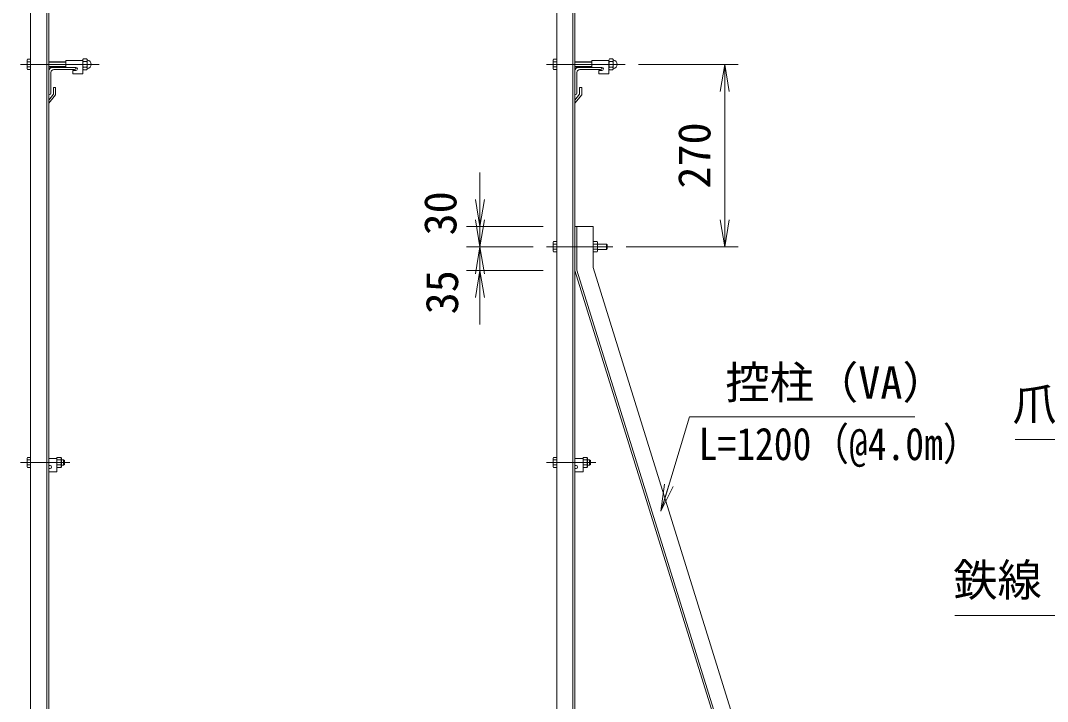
# Model space of a CAD drawing. Units: millimetres, scale not verified. Extents: x -4200 to 4200, y -2970 to 2970.
# Drawn here: x 53 to 1574, y 410 to 1418 of the extents above; entities that cross this region are included whole.
import ezdxf
from ezdxf.enums import TextEntityAlignment as Align

# ---------------------------------------------------------------- set-up
doc = ezdxf.new("R2010")
doc.units = ezdxf.units.MM
doc.header["$LTSCALE"] = 20
doc.linetypes.add('USER1', pattern=[50.8, 31.75, -6.35, 6.35, -6.35])
for name, color, linetype, lineweight in [('0-3_D-STR1', 1, 'Continuous', 18), ('0-4_D-BMK', 2, 'USER1', 13), ('0-5_D-STR-DIM', 7, 'Continuous', 9), ('0-6_D-STR3', 3, 'Continuous', 13), ('0-A_0', 7, 'Continuous', 9), ('0-C_D-STR-TXT', 7, 'Continuous', 9)]:
    doc.layers.add(name, color=color, linetype=linetype, lineweight=lineweight)
doc.styles.add('ＭＳ ゴシック', font='')
doc.styles.get('ＭＳ ゴシック').set_extended_font_data('MS Gothic')

# ---------------------------------------------------------------- blocks, each defined once
blk = doc.blocks.new('_Open')
at = {"layer": '0-A_0'}
blk.add_line((-20, 3.33), (0, 0), dxfattribs=at)
blk.add_lwpolyline([(-20, -3.33), (0, 0), (-20, 0)], dxfattribs=at)

msp = doc.modelspace()

# ---------------------------------------------------------------- linework, layer by layer
at = {"layer": '0-3_D-STR1'}
for p, q in [((68.03, -55.98), (68.03, 1859.02)), ((92.03, -55.98), (92.03, 1859.02)), ((95.03, -55.98), (95.03, 1859.02)), ((847.2, -55.98), (847.2, 1859.02)), ((871.2, -55.98), (871.2, 1859.02)), ((874.2, -55.98), (874.2, 1859.02)), ((95.03, 1344.02), (95.03, 1309.02)), ((98.03, 1341.52), (98.03, 1311.02)), ((135.03, 1349.02), (100.03, 1349.02)), ((133.03, 1346.02), (102.53, 1346.02)), ((135.03, 1348.02), (135.03, 1349.02)), ((874.2, 1344.02), (874.2, 1309.02)), ((877.2, 1341.52), (877.2, 1311.02)), ((914.2, 1349.02), (879.2, 1349.02)), ((912.2, 1346.02), (881.7, 1346.02)), ((914.2, 1348.02), (914.2, 1349.02)), ((102.03, 1309.52), (95.03, 1300.47)), ((96.03, 1309.02), (95.03, 1309.02)), ((105.03, 1308.39), (95.03, 1295.89)), ((102.03, 1319.39), (105.03, 1319.39)), ((102.03, 1319.39), (102.03, 1309.52)), ((105.03, 1319.39), (105.03, 1308.39)), ((881.2, 1309.52), (874.2, 1300.47)), ((875.2, 1309.02), (874.2, 1309.02)), ((884.2, 1308.39), (874.2, 1295.89)), ((881.2, 1319.39), (881.2, 1309.52)), ((95.03, 1300.47), (95.03, 1295.89)), ((874.2, 1300.47), (874.2, 1295.89)), ((874.2, 1113.52), (901.2, 1113.52)), ((874.2, 1048.52), (874.2, 1113.52)), ((877.2, 1048.96), (877.2, 1113.52)), ((901.2, 1052.52), (901.2, 1113.52)), ((1181.2, 153.02), (901.2, 1052.52)), ((1154.2, 149.02), (874.2, 1048.52)), ((1157.2, 149.46), (877.2, 1048.96))]:
    msp.add_line(p, q, dxfattribs=at)
msp.add_lwpolyline([(881.2, 1319.39), (884.2, 1319.39), (884.2, 1308.39)], dxfattribs=at)
for centre, radius, start, end in [((100.03, 1344.02), 5, 90, 180), ((102.53, 1341.52), 4.5, 90, 180), ((133.03, 1348.02), 2, 270, 0), ((879.2, 1344.02), 5, 90, 180), ((881.7, 1341.52), 4.5, 90, 180), ((912.2, 1348.02), 2, 270, 0), ((96.03, 1311.02), 2, 270, 0), ((875.2, 1311.02), 2, 270, 0)]:
    msp.add_arc(centre, radius, start, end, dxfattribs=at)
at = {"layer": '0-4_D-BMK'}
for p, q in [((169.26, 1353.52), (53.03, 1353.52)), ((948.44, 1353.52), (832.2, 1353.52)), ((930.2, 1083.52), (832.2, 1083.52)), ((126.03, 764.02), (53.03, 764.02)), ((905.2, 764.02), (832.2, 764.02))]:
    msp.add_line(p, q, dxfattribs=at)
at = {"layer": '0-5_D-STR-DIM'}
for p, q in [((968.44, 1353.52), (1116.12, 1353.52)), ((1096.12, 1313.52), (1096.12, 1123.52)), ((733.49, 1153.52), (733.49, 1193.52)), ((733.49, 1123.52), (733.49, 1163.52)), ((827.2, 1113.52), (713.49, 1113.52)), ((733.49, 1113.52), (733.49, 1083.52)), ((812.2, 1083.52), (713.49, 1083.52)), ((812.2, 1083.52), (713.49, 1083.52)), ((733.49, 1083.52), (733.49, 1048.52)), ((950.2, 1083.52), (1116.12, 1083.52)), ((827.2, 1048.52), (713.49, 1048.52)), ((733.49, 1043.52), (733.49, 1003.52)), ((733.49, 1008.52), (733.49, 968.52))]:
    msp.add_line(p, q, dxfattribs=at)
at = {"layer": '0-6_D-STR3'}
for p, q in [((62.73, 1359.82), (63.42, 1361.02)), ((62.73, 1359.82), (62.73, 1347.22)), ((68.03, 1361.02), (63.42, 1361.02)), ((68.03, 1357.27), (63.42, 1357.27)), ((68.03, 1361.02), (68.03, 1346.01)), ((95.03, 1357.52), (120.28, 1357.52)), ((95.03, 1356.77), (120.28, 1356.77)), ((145.28, 1359.52), (120.28, 1359.52)), ((120.28, 1359.52), (120.28, 1349.02)), ((145.28, 1359.75), (145.28, 1347.4)), ((145.28, 1359.75), (145.28, 1347.4)), ((145.28, 1359.52), (145.28, 1339.52)), ((146.28, 1361.62), (150.78, 1361.62)), ((150.78, 1357.57), (146.28, 1357.57)), ((151.78, 1359.75), (151.78, 1347.4)), ((151.78, 1359.75), (151.78, 1347.4)), ((841.9, 1359.82), (842.6, 1361.02)), ((841.9, 1359.82), (841.9, 1347.22)), ((847.2, 1361.02), (842.6, 1361.02)), ((847.2, 1357.27), (842.6, 1357.27)), ((847.2, 1361.02), (847.2, 1346.01)), ((874.2, 1357.52), (899.45, 1357.52)), ((874.2, 1356.77), (899.45, 1356.77)), ((899.45, 1359.52), (899.45, 1349.02)), ((924.45, 1359.52), (899.45, 1359.52)), ((924.45, 1359.75), (924.45, 1347.4)), ((924.45, 1359.75), (924.45, 1347.4)), ((924.45, 1359.52), (924.45, 1339.52)), ((925.45, 1361.62), (929.95, 1361.62)), ((929.95, 1357.57), (925.45, 1357.57)), ((930.95, 1359.75), (930.95, 1347.4)), ((930.95, 1359.75), (930.95, 1347.4)), ((62.73, 1347.22), (63.42, 1346.01)), ((68.03, 1349.76), (63.42, 1349.76)), ((68.03, 1346.01), (63.42, 1346.01)), ((95.03, 1350.27), (120.28, 1350.27)), ((95.03, 1349.52), (120.28, 1349.52)), ((135.03, 1349.02), (120.28, 1349.02)), ((135.03, 1344.52), (130.28, 1344.52)), ((130.28, 1344.52), (130.28, 1339.52)), ((145.28, 1339.52), (130.28, 1339.52)), ((150.78, 1349.47), (146.28, 1349.47)), ((146.28, 1345.42), (150.78, 1345.42)), ((841.9, 1347.22), (842.6, 1346.01)), ((847.2, 1349.76), (842.6, 1349.76)), ((847.2, 1346.01), (842.6, 1346.01)), ((874.2, 1350.27), (899.45, 1350.27)), ((874.2, 1349.52), (899.45, 1349.52)), ((914.2, 1349.02), (899.45, 1349.02)), ((909.45, 1344.52), (909.45, 1339.52)), ((914.2, 1344.52), (909.45, 1344.52)), ((924.45, 1339.52), (909.45, 1339.52)), ((929.95, 1349.47), (925.45, 1349.47)), ((925.45, 1345.42), (929.95, 1345.42)), ((841.9, 1089.82), (842.6, 1091.02)), ((841.9, 1089.82), (841.9, 1077.22)), ((847.2, 1091.02), (842.6, 1091.02)), ((847.2, 1087.27), (842.6, 1087.27)), ((847.2, 1091.02), (847.2, 1076.01)), ((901.2, 1091.02), (906.98, 1091.02)), ((901.2, 1076.01), (901.2, 1091.02)), ((901.2, 1087.27), (906.98, 1087.27)), ((906.98, 1091.02), (907.7, 1089.77)), ((907.7, 1077.27), (907.7, 1089.77)), ((907.7, 1087.52), (921, 1087.52)), ((921, 1087.52), (922.2, 1086.32)), ((921, 1087.52), (921, 1079.52)), ((921, 1079.52), (922.2, 1080.72)), ((922.2, 1086.32), (922.2, 1080.72)), ((841.9, 1077.22), (842.6, 1076.01)), ((847.2, 1079.76), (842.6, 1079.76)), ((847.2, 1076.01), (842.6, 1076.01)), ((901.2, 1079.76), (906.98, 1079.76)), ((901.2, 1076.01), (906.98, 1076.01)), ((906.98, 1076.01), (907.7, 1077.27)), ((907.7, 1079.52), (921, 1079.52)), ((62.73, 770.32), (63.42, 771.52)), ((62.73, 770.32), (62.73, 757.72)), ((68.03, 771.52), (63.42, 771.52)), ((68.03, 767.77), (63.42, 767.77)), ((68.03, 771.52), (68.03, 756.51)), ((107.03, 770.02), (95.03, 770.02)), ((107.03, 771.52), (112.8, 771.52)), ((107.03, 756.51), (107.03, 771.52)), ((107.03, 770.02), (107.03, 750.02)), ((107.03, 767.77), (112.8, 767.77)), ((112.8, 771.52), (113.53, 770.27)), ((113.53, 757.77), (113.53, 770.27)), ((113.53, 768.02), (116.83, 768.02)), ((116.83, 768.02), (118.03, 766.82)), ((116.83, 768.02), (116.83, 760.02)), ((116.83, 760.02), (118.03, 761.22)), ((118.03, 766.82), (118.03, 761.22)), ((841.9, 770.32), (842.6, 771.52)), ((841.9, 770.32), (841.9, 757.72)), ((847.2, 771.52), (842.6, 771.52)), ((847.2, 767.77), (842.6, 767.77)), ((847.2, 771.52), (847.2, 756.51)), ((886.2, 770.02), (874.2, 770.02)), ((886.2, 756.51), (886.2, 771.52)), ((886.2, 767.77), (891.98, 767.77)), ((892.7, 757.77), (892.7, 770.27)), ((892.7, 768.02), (896, 768.02)), ((896, 768.02), (897.2, 766.82)), ((897.2, 766.82), (897.2, 761.22)), ((62.73, 757.72), (63.42, 756.51)), ((68.03, 760.26), (63.42, 760.26)), ((68.03, 756.51), (63.42, 756.51)), ((96.78, 759.52), (95.03, 759.52)), ((96.78, 755.02), (95.03, 755.02)), ((107.03, 750.02), (95.03, 750.02)), ((107.03, 760.26), (112.8, 760.26)), ((107.03, 756.51), (112.8, 756.51)), ((112.8, 756.51), (113.53, 757.77)), ((113.53, 760.02), (116.83, 760.02)), ((841.9, 757.72), (842.6, 756.51)), ((847.2, 760.26), (842.6, 760.26)), ((847.2, 756.51), (842.6, 756.51)), ((875.95, 759.52), (874.2, 759.52)), ((875.95, 755.02), (874.2, 755.02)), ((886.2, 760.26), (891.98, 760.26)), ((892.7, 760.02), (896, 760.02))]:
    msp.add_line(p, q, dxfattribs=at)
for points in [[(886.2, 770.02), (886.2, 750.02), (874.2, 750.02)], [(886.2, 771.52), (891.98, 771.52), (892.7, 770.27)], [(896, 768.02), (896, 760.02), (897.2, 761.22)], [(886.2, 756.51), (891.98, 756.51), (892.7, 757.77)]]:
    msp.add_lwpolyline(points, dxfattribs=at)
for centre, radius, start, end in [((75.26, 1353.52), 12.42, 162.4121, 197.5879), ((66.17, 1359.15), 3.32, 145.61585, 214.38415), ((147.82, 1359.59), 2.54, 127.21089, 232.78911), ((153.98, 1353.52), 8.7, 152.26063, 207.73937), ((149.24, 1359.59), 2.54, 307.21089, 52.78911), ((143.08, 1353.52), 8.7, 332.26063, 27.73937), ((152.15, 1360.46), 0.5, 189.83916, 262.83194), ((151.28, 1353.52), 6.5, 277.16806, 82.83194), ((845.34, 1359.15), 3.32, 145.61585, 214.38415), ((854.44, 1353.52), 12.42, 162.4121, 197.5879), ((926.99, 1359.59), 2.54, 127.21089, 232.78911), ((933.15, 1353.52), 8.7, 152.26063, 207.73937), ((928.41, 1359.59), 2.54, 307.21089, 52.78911), ((922.25, 1353.52), 8.7, 332.26063, 27.73937), ((931.32, 1360.46), 0.5, 189.83916, 262.83194), ((930.45, 1353.52), 6.5, 277.16806, 82.83194), ((66.17, 1347.89), 3.32, 145.61585, 214.38415), ((135.03, 1346.77), 2.25, 270, 90), ((147.83, 1347.44), 2.55, 127.42505, 232.57495), ((149.23, 1347.44), 2.55, 307.42505, 52.57495), ((152.15, 1346.57), 0.5, 97.16806, 163.42019), ((845.34, 1347.89), 3.32, 145.61585, 214.38415), ((914.2, 1346.77), 2.25, 270, 90), ((927, 1347.44), 2.55, 127.42505, 232.57495), ((928.4, 1347.44), 2.55, 307.42505, 52.57495), ((931.32, 1346.57), 0.5, 97.16806, 163.42019), ((845.34, 1089.15), 3.32, 145.61585, 214.38415), ((854.44, 1083.52), 12.42, 162.4121, 197.5879), ((904.23, 1089.15), 3.32, 325.61586, 34.38414), ((895.14, 1083.52), 12.42, 342.4121, 17.5879), ((845.34, 1077.89), 3.32, 145.61585, 214.38415), ((904.23, 1077.89), 3.32, 325.61585, 34.38416), ((75.26, 764.02), 12.42, 162.4121, 197.5879), ((66.17, 769.65), 3.32, 145.61585, 214.38415), ((110.06, 769.65), 3.32, 325.61586, 34.38414), ((100.96, 764.02), 12.42, 342.4121, 17.5879), ((845.34, 769.65), 3.32, 145.61585, 214.38415), ((854.44, 764.02), 12.42, 162.4121, 197.5879), ((889.23, 769.65), 3.32, 325.61586, 34.38414), ((880.14, 764.02), 12.42, 342.4121, 17.5879), ((66.17, 758.39), 3.32, 145.61585, 214.38415), ((96.78, 757.27), 2.25, 270, 90), ((110.06, 758.39), 3.32, 325.61585, 34.38416), ((845.34, 758.39), 3.32, 145.61585, 214.38415), ((875.95, 757.27), 2.25, 270, 90), ((889.23, 758.39), 3.32, 325.61585, 34.38416)]:
    msp.add_arc(centre, radius, start, end, dxfattribs=at)
at = {"layer": '0-C_D-STR-TXT'}
for points in [[(1377.6, 831.44), (1043.94, 831.44), (1002.24, 693.78)], [(1526.3, 797.88), (1835.34, 797.88), (1854.84, 708.3)], [(1436.83, 537.13), (1617.7, 537.13), (1705.69, 664.61)]]:
    msp.add_lwpolyline(points, dxfattribs=at)

# ---------------------------------------------------------------- block references
at = {"layer": '0-5_D-STR-DIM', "xscale": 2, "yscale": 2}
for p, rotation in [((1096.12, 1353.52), 90), ((733.49, 1113.52), 270), ((733.49, 1083.52), 270), ((1096.12, 1083.52), 270), ((733.49, 1083.52), 90), ((733.49, 1048.52), 90)]:
    msp.add_blockref('_Open', p, dxfattribs=dict(at, rotation=rotation))
at = {"layer": '0-C_D-STR-TXT', "xscale": 2, "yscale": 2, "rotation": 253.14944}
msp.add_blockref('_Open', (1001.66, 691.87), dxfattribs=at)

# ---------------------------------------------------------------- texts
at = {"layer": '0-5_D-STR-DIM', "style": 'ＭＳ ゴシック'}
for s, p in [('270', (1089.37, 1169.52)), ('30', (713.15, 1100.21)), ('35', (715.58, 983.32))]:
    msp.add_text(s, height=48.09, rotation=90, dxfattribs=at).set_placement(p, align=Align.BOTTOM_LEFT)
at = {"layer": '0-C_D-STR-TXT', "style": 'ＭＳ ゴシック'}
for s, p in [('控柱（VA）', (1097.14, 844.03)), ('爪付胴縁', (1522.24, 811.87)), ('鉄線', (1434.54, 551.49))]:
    msp.add_text(s, height=48.09, dxfattribs=at).set_placement(p, align=Align.BOTTOM_LEFT)
at = {"layer": '0-C_D-STR-TXT', "style": 'ＭＳ ゴシック', "width": 0.85}
msp.add_text('L=1200（@4.0m）', height=48.09, dxfattribs=at).set_placement((1057.56, 753.06), align=Align.BOTTOM_LEFT)

doc.saveas('drawing.dxf')
